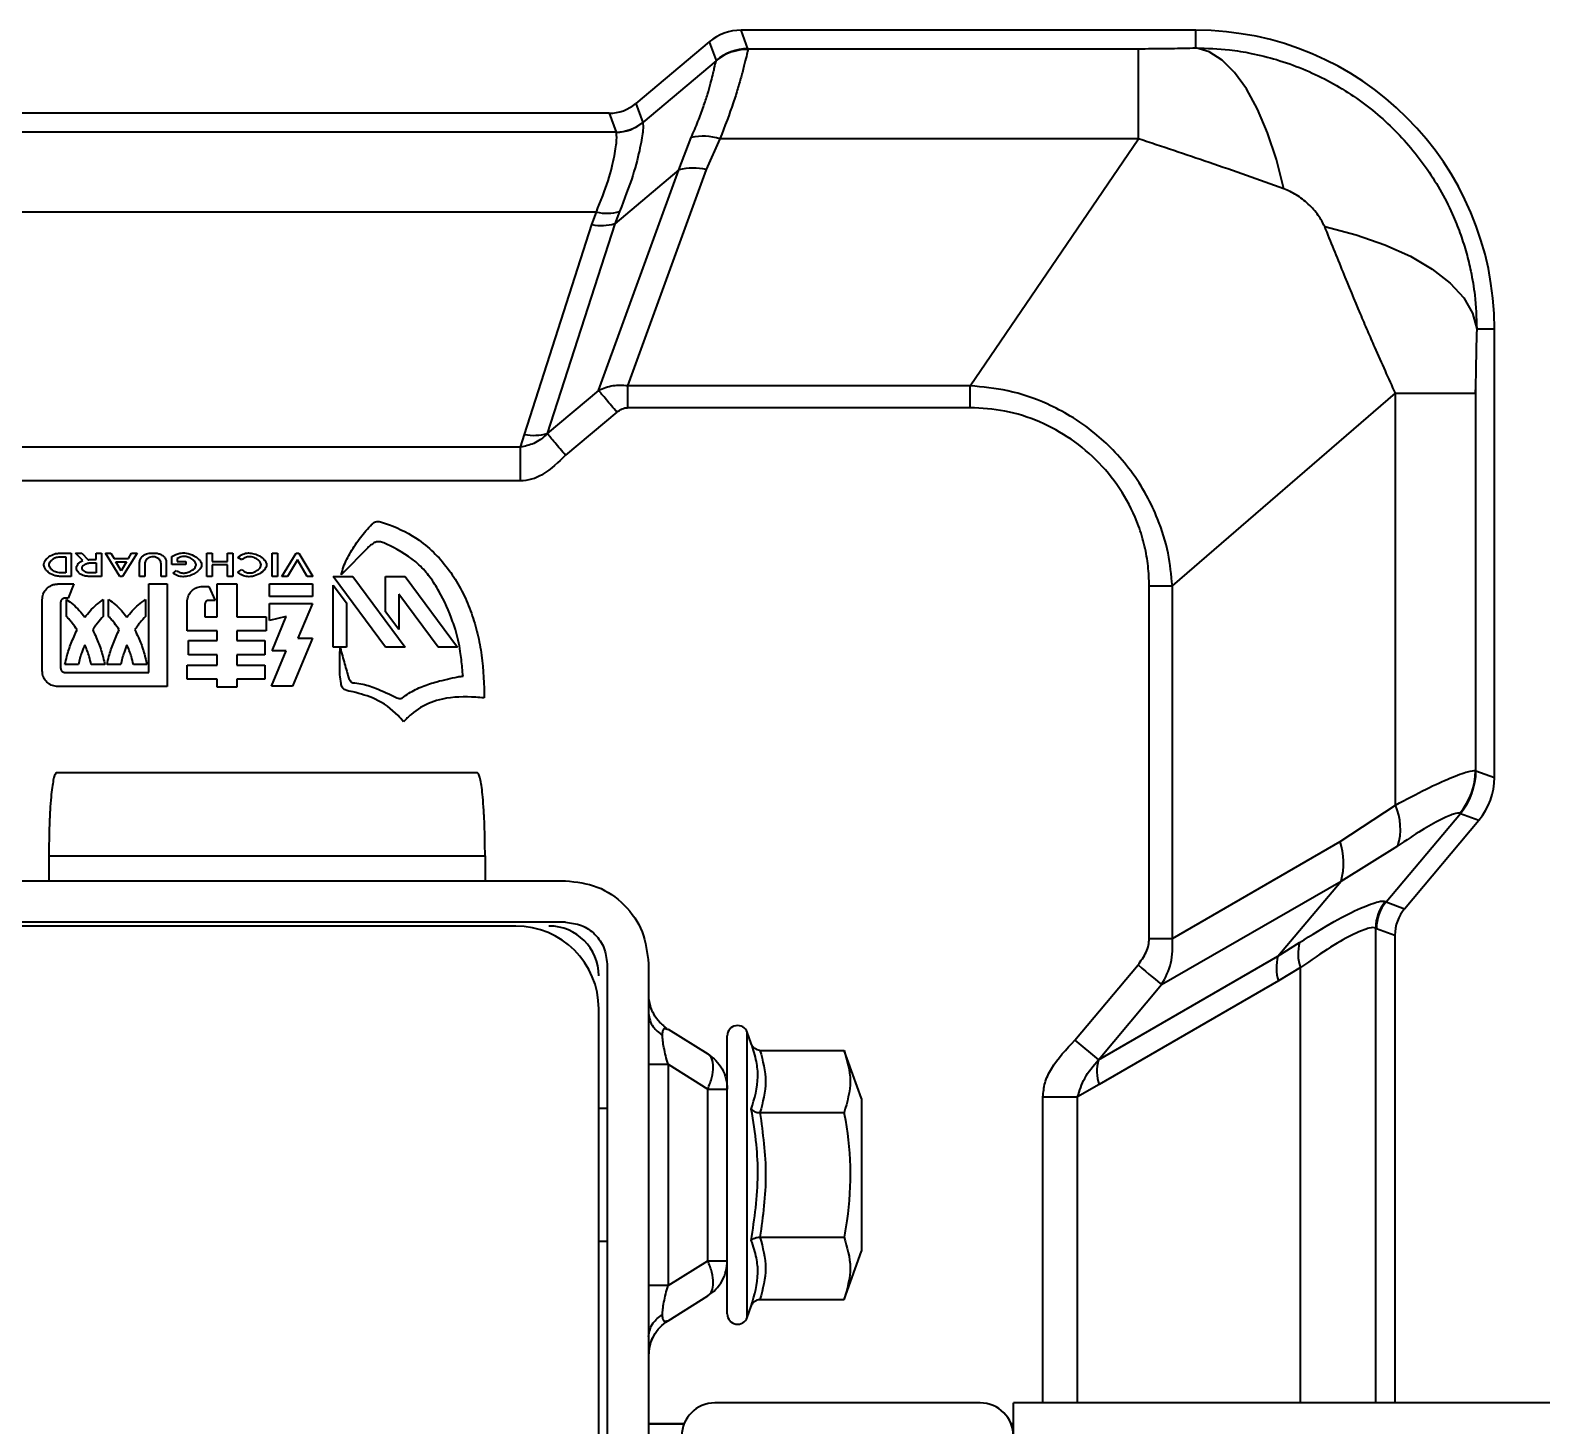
# Model space of a CAD drawing. Header units: millimetres. Extents: x 0 to 420, y 0 to 297.
# Drawn here: x 120.5 to 121.412, y 151.895 to 152.736 of the extents above; entities that cross this region are included whole.
import ezdxf

# ---------------------------------------------------------------- set-up
doc = ezdxf.new("R2010")
doc.units = ezdxf.units.MM

msp = doc.modelspace()

# ---------------------------------------------------------------- linework, layer by layer
at = {"color": 7, "linetype": 'Continuous', "lineweight": 35}
for p, q in [((120.93315, 152.72492), (120.9291, 152.73606)), ((121.20319, 152.73606), (120.9291, 152.73606)), ((121.20319, 152.7254), (121.20319, 152.73606)), ((120.90984, 152.72905), (120.86557, 152.6919)), ((120.90984, 152.72905), (120.9139, 152.71791)), ((120.91389, 152.71759), (120.86971, 152.68052)), ((120.9139, 152.71791), (120.91389, 152.71759)), ((120.93315, 152.72492), (120.93314, 152.72452)), ((120.93315, 152.72492), (121.16857, 152.72492)), ((121.16857, 152.67061), (121.16857, 152.72492)), ((120.86557, 152.6919), (120.86971, 152.68052)), ((120.84952, 152.68606), (120.43687, 152.68606)), ((120.84952, 152.68606), (120.85366, 152.67468)), ((120.86971, 152.68052), (120.86975, 152.68043)), ((120.85371, 152.67458), (120.43268, 152.67458)), ((120.85371, 152.67458), (120.85366, 152.67468)), ((120.89154, 152.65192), (120.89894, 152.67142)), ((120.91621, 152.67061), (120.90802, 152.65205)), ((121.16857, 152.67061), (120.91621, 152.67061)), ((121.06705, 152.52172), (121.16857, 152.67061)), ((120.84314, 152.51893), (120.89154, 152.65192)), ((120.89154, 152.65192), (120.85286, 152.61945)), ((120.90802, 152.65205), (120.86059, 152.52172)), ((120.84176, 152.62644), (120.44463, 152.62644)), ((120.83912, 152.61888), (120.84176, 152.62644)), ((120.85574, 152.62672), (120.85286, 152.61945)), ((120.79843, 152.49237), (120.83912, 152.61888)), ((120.85286, 152.61945), (120.81217, 152.49294)), ((121.3725, 152.55606), (121.38319, 152.55606)), ((121.38319, 152.2856), (121.38319, 152.55606)), ((120.84314, 152.51893), (120.81217, 152.49294)), ((121.06705, 152.52172), (120.86059, 152.52172)), ((120.86059, 152.52172), (120.86059, 152.50853)), ((121.06705, 152.50853), (121.06705, 152.52172)), ((121.18901, 152.40108), (121.3235, 152.51719)), ((121.3235, 152.26896), (121.3235, 152.51719)), ((121.3718, 152.51719), (121.3718, 152.28979)), ((121.06705, 152.50853), (120.86059, 152.50853)), ((120.85413, 152.50583), (120.82316, 152.47985)), ((120.79596, 152.48467), (120.79843, 152.49237)), ((120.79596, 152.48467), (120.49043, 152.48467)), ((120.79596, 152.46434), (120.79596, 152.48467)), ((120.79596, 152.46434), (120.49043, 152.46434)), ((120.51742, 152.42076), (120.52506, 152.42076)), ((120.51771, 152.41859), (120.52191, 152.41859)), ((120.52191, 152.41859), (120.52191, 152.40899)), ((120.52506, 152.42076), (120.52506, 152.40681)), ((120.52772, 152.42076), (120.53161, 152.42076)), ((120.53218, 152.41641), (120.52772, 152.42076)), ((120.53161, 152.42076), (120.53539, 152.41689)), ((120.53628, 152.41691), (120.54012, 152.41691)), ((120.54012, 152.42076), (120.54335, 152.42076)), ((120.54012, 152.41691), (120.54012, 152.42076)), ((120.54335, 152.42076), (120.54335, 152.40681)), ((120.54574, 152.42076), (120.54913, 152.42076)), ((120.55448, 152.40681), (120.54574, 152.42076)), ((120.54913, 152.42076), (120.55097, 152.41768)), ((120.55097, 152.41768), (120.55969, 152.41768)), ((120.55209, 152.4157), (120.55853, 152.4157)), ((120.55532, 152.41024), (120.55209, 152.4157)), ((120.55853, 152.4157), (120.55532, 152.41024)), ((120.56489, 152.42076), (120.55614, 152.40681)), ((120.55969, 152.41768), (120.56147, 152.42076)), ((120.56147, 152.42076), (120.56489, 152.42076)), ((120.58585, 152.4139), (120.58585, 152.41886)), ((120.58911, 152.41768), (120.58911, 152.4159)), ((120.58911, 152.4159), (120.59431, 152.4159)), ((120.59431, 152.4159), (120.59431, 152.4139)), ((120.607, 152.42076), (120.61015, 152.42076)), ((120.607, 152.40681), (120.607, 152.42076)), ((120.61015, 152.42076), (120.61015, 152.4158)), ((120.61015, 152.4158), (120.61936, 152.4158)), ((120.61936, 152.42076), (120.62252, 152.42076)), ((120.61936, 152.4158), (120.61936, 152.42076)), ((120.62252, 152.42076), (120.62252, 152.40681)), ((120.62803, 152.41671), (120.62554, 152.41825)), ((120.64623, 152.40681), (120.64623, 152.42076)), ((120.64623, 152.42076), (120.64949, 152.42076)), ((120.64949, 152.42076), (120.64949, 152.40681)), ((120.65212, 152.40681), (120.66073, 152.42076)), ((120.66152, 152.41673), (120.65564, 152.40681)), ((120.66073, 152.42076), (120.66228, 152.42076)), ((120.66738, 152.40681), (120.66152, 152.41673)), ((120.66228, 152.42076), (120.6709, 152.40681)), ((120.52191, 152.40899), (120.51803, 152.40899)), ((120.52506, 152.40681), (120.51803, 152.40681)), ((120.54335, 152.40681), (120.53536, 152.40681)), ((120.54012, 152.40887), (120.53586, 152.40887)), ((120.53641, 152.41495), (120.54012, 152.41495)), ((120.54012, 152.41495), (120.54012, 152.40887)), ((120.55614, 152.40681), (120.55448, 152.40681)), ((120.56639, 152.40681), (120.56639, 152.41516)), ((120.56954, 152.40681), (120.56639, 152.40681)), ((120.56954, 152.41457), (120.56954, 152.40681)), ((120.57933, 152.40681), (120.57933, 152.41457)), ((120.58248, 152.40681), (120.57933, 152.40681)), ((120.58248, 152.41516), (120.58248, 152.40681)), ((120.59431, 152.4139), (120.58585, 152.4139)), ((120.58653, 152.40869), (120.58855, 152.41035)), ((120.61015, 152.40681), (120.607, 152.40681)), ((120.61015, 152.41374), (120.61015, 152.40681)), ((120.61936, 152.41374), (120.61015, 152.41374)), ((120.61936, 152.40681), (120.61936, 152.41374)), ((120.62252, 152.40681), (120.61936, 152.40681)), ((120.62554, 152.40934), (120.62803, 152.41089)), ((120.64949, 152.40681), (120.64623, 152.40681)), ((120.65564, 152.40681), (120.65212, 152.40681)), ((120.6709, 152.40681), (120.66738, 152.40681)), ((120.68315, 152.40678), (120.69499, 152.40678)), ((120.71472, 152.36421), (120.68315, 152.40678)), ((120.69499, 152.40678), (120.72656, 152.36421)), ((120.71472, 152.40678), (120.72656, 152.40678)), ((120.71472, 152.38549), (120.71472, 152.40678)), ((120.72656, 152.40678), (120.75813, 152.36421)), ((120.51711, 152.40225), (120.5268, 152.40225)), ((120.5268, 152.40225), (120.52329, 152.39376)), ((120.57199, 152.40225), (120.58305, 152.40225)), ((120.57199, 152.34892), (120.57199, 152.40225)), ((120.58305, 152.40225), (120.58305, 152.34043)), ((120.6044, 152.40079), (120.60817, 152.40079)), ((120.60817, 152.40079), (120.61186, 152.39239)), ((120.61306, 152.40225), (120.62498, 152.40225)), ((120.61306, 152.38238), (120.61306, 152.40225)), ((120.62498, 152.40225), (120.62498, 152.38238)), ((120.64462, 152.39461), (120.64462, 152.40224)), ((120.64462, 152.40224), (120.6706, 152.40224)), ((120.6706, 152.40224), (120.6706, 152.39461)), ((120.68315, 152.36421), (120.68315, 152.40146)), ((120.68315, 152.40146), (120.69104, 152.39081)), ((121.17508, 152.40108), (121.18901, 152.40108)), ((121.17508, 152.18857), (121.17508, 152.40108)), ((121.18901, 152.18857), (121.18901, 152.40108)), ((120.50768, 152.34986), (120.50768, 152.3929)), ((120.51874, 152.3911), (120.51874, 152.35158)), ((120.52329, 152.39376), (120.52149, 152.39376)), ((120.52226, 152.3827), (120.52226, 152.3929)), ((120.54447, 152.3929), (120.54447, 152.3827)), ((120.54772, 152.3827), (120.54772, 152.3929)), ((120.56993, 152.3929), (120.56993, 152.3827)), ((120.59505, 152.37397), (120.59505, 152.39145)), ((120.60577, 152.38999), (120.60577, 152.38238)), ((120.61186, 152.39239), (120.60843, 152.39239)), ((120.64461, 152.39052), (120.67059, 152.39052)), ((120.64461, 152.38033), (120.64461, 152.39052)), ((120.6706, 152.39461), (120.64462, 152.39461)), ((120.67059, 152.39052), (120.66176, 152.36967)), ((120.69104, 152.39081), (120.69104, 152.36421)), ((120.74629, 152.36421), (120.72261, 152.39614)), ((120.72261, 152.39614), (120.72261, 152.37485)), ((120.60577, 152.38238), (120.61306, 152.38238)), ((120.62498, 152.38238), (120.64273, 152.38238)), ((120.64273, 152.38238), (120.64273, 152.37397)), ((120.65481, 152.38272), (120.64461, 152.38033)), ((120.64633, 152.36187), (120.65481, 152.38272)), ((120.72261, 152.37485), (120.71472, 152.38549)), ((120.61306, 152.37397), (120.59505, 152.37397)), ((120.61306, 152.36822), (120.61306, 152.37397)), ((120.62498, 152.37397), (120.62498, 152.36822)), ((120.64273, 152.37397), (120.62498, 152.37397)), ((120.59591, 152.36822), (120.61306, 152.36822)), ((120.59591, 152.35947), (120.59591, 152.36822)), ((120.62498, 152.36822), (120.64187, 152.36822)), ((120.64187, 152.36822), (120.64187, 152.35947)), ((120.64598, 152.3406), (120.65481, 152.36187)), ((120.65481, 152.36187), (120.64633, 152.36187)), ((120.67059, 152.36967), (120.65859, 152.3406)), ((120.66176, 152.36967), (120.67059, 152.36967)), ((120.69104, 152.36421), (120.68315, 152.36421)), ((120.72656, 152.36421), (120.71472, 152.36421)), ((120.75813, 152.36421), (120.74629, 152.36421)), ((120.52955, 152.35363), (120.5214, 152.35363)), ((120.54541, 152.35363), (120.53718, 152.35363)), ((120.55501, 152.35363), (120.54678, 152.35363)), ((120.57079, 152.35363), (120.56264, 152.35363)), ((120.59505, 152.35338), (120.61306, 152.35338)), ((120.59505, 152.34497), (120.59505, 152.35338)), ((120.61306, 152.35947), (120.59591, 152.35947)), ((120.61306, 152.35338), (120.61306, 152.35947)), ((120.62498, 152.35947), (120.62498, 152.35338)), ((120.64187, 152.35947), (120.62498, 152.35947)), ((120.62498, 152.35338), (120.64195, 152.35338)), ((120.64195, 152.35338), (120.64195, 152.34497)), ((120.52149, 152.34892), (120.57199, 152.34892)), ((120.61306, 152.34497), (120.59505, 152.34497)), ((120.61306, 152.34009), (120.61306, 152.34497)), ((120.62498, 152.34497), (120.62498, 152.34009)), ((120.64195, 152.34497), (120.62498, 152.34497)), ((120.58305, 152.34043), (120.51711, 152.34043)), ((120.62498, 152.34009), (120.61306, 152.34009)), ((120.65859, 152.3406), (120.64598, 152.3406)), ((120.77004, 152.28834), (120.51625, 152.28834)), ((120.77004, 152.28834), (120.77014, 152.28834)), ((121.37205, 152.28965), (121.3718, 152.28979)), ((121.37205, 152.28965), (121.38319, 152.2856)), ((121.29021, 152.247), (121.3235, 152.26896)), ((121.31789, 152.21057), (121.3627, 152.26398)), ((121.3627, 152.26398), (121.36244, 152.26413)), ((121.3627, 152.26398), (121.37385, 152.25992)), ((121.32904, 152.20651), (121.37385, 152.25992)), ((121.18901, 152.18857), (121.29021, 152.247)), ((121.29073, 152.22318), (121.32499, 152.24433)), ((120.51165, 152.23834), (120.77465, 152.23834)), ((120.51165, 152.23834), (120.51165, 152.22334)), ((120.77465, 152.23834), (120.77465, 152.22334)), ((120.77474, 152.23834), (120.77474, 152.22334)), ((120.46319, 152.22334), (120.82319, 152.22334)), ((121.18252, 152.16071), (121.29073, 152.22318)), ((121.25269, 152.17785), (121.29073, 152.22318)), ((121.31746, 152.21085), (121.31789, 152.21057)), ((121.31789, 152.21057), (121.32904, 152.20651)), ((120.82319, 152.19834), (120.46319, 152.19834)), ((120.79319, 152.19606), (120.49319, 152.19606)), ((121.17508, 152.18857), (121.18901, 152.18857)), ((121.31205, 152.19452), (121.3116, 152.19482)), ((121.3116, 151.90856), (121.3116, 152.19482)), ((121.31205, 152.19452), (121.32319, 152.19047)), ((121.32319, 152.19047), (121.32319, 151.90856)), ((121.25269, 152.17785), (121.26577, 152.1861)), ((120.84819, 152.17334), (120.84819, 151.60334)), ((120.87319, 152.17334), (120.87319, 151.60334)), ((121.13028, 152.12728), (121.16832, 152.17261)), ((121.14448, 152.11537), (121.25269, 152.17785)), ((121.26631, 152.17102), (121.25301, 152.16296)), ((121.26631, 151.90856), (121.26631, 152.17102)), ((121.14448, 152.11537), (121.18252, 152.16071)), ((121.25301, 152.16296), (121.1448, 152.10049)), ((120.8747, 152.14601), (120.87337, 152.15221)), ((120.84319, 151.64606), (120.84319, 152.14606)), ((120.87568, 152.14431), (120.87389, 152.14916)), ((120.88419, 152.13435), (120.88243, 152.13577)), ((120.88442, 152.13398), (120.88495, 152.13397)), ((120.88495, 152.13397), (120.90894, 152.11898)), ((120.92069, 152.09778), (120.92069, 152.12987)), ((120.93517, 152.12518), (120.93269, 152.13199)), ((120.93269, 151.96013), (120.93269, 152.13199)), ((121.13028, 152.12728), (121.14448, 152.11537)), ((120.94038, 152.12111), (120.99112, 152.12111)), ((121.00169, 152.09206), (120.99112, 152.12111)), ((120.88495, 152.11277), (120.88495, 151.9793)), ((120.88495, 152.11277), (120.90894, 152.09778)), ((120.90894, 151.9943), (120.90894, 152.09778)), ((120.90894, 152.09778), (120.92069, 152.09778)), ((120.92069, 151.9943), (120.92069, 152.09778)), ((121.1448, 152.10049), (121.13193, 152.09305)), ((121.00169, 152.09206), (121.00169, 152.00006)), ((121.11102, 152.09305), (121.13193, 152.09305)), ((121.11102, 151.90856), (121.11102, 152.09305)), ((121.13193, 151.90856), (121.13193, 152.09305)), ((120.84819, 152.08606), (120.84319, 152.08606)), ((120.94038, 152.08359), (120.99112, 152.08359)), ((120.84319, 152.00606), (120.84819, 152.00606)), ((120.94038, 152.00853), (120.99112, 152.00853)), ((120.99112, 151.971), (121.00169, 152.00006)), ((120.88495, 151.9793), (120.90894, 151.9943)), ((120.90894, 151.9943), (120.92069, 151.9943)), ((120.92069, 151.96224), (120.92069, 151.9943)), ((120.88495, 151.9581), (120.90894, 151.9731)), ((120.94038, 151.971), (120.99112, 151.971)), ((120.93269, 151.96013), (120.93517, 151.96694)), ((120.87381, 151.94389), (120.87319, 151.93695)), ((120.87337, 151.93986), (120.8747, 151.94607)), ((120.87357, 151.93985), (120.87387, 151.94218)), ((120.87389, 151.94292), (120.87568, 151.94776)), ((121.07319, 151.90856), (120.91319, 151.90856)), ((129.69319, 151.90856), (121.09319, 151.90856)), ((121.09319, 151.88856), (121.09319, 151.90856)), ((120.89465, 151.89606), (120.87319, 151.89606)), ((120.87319, 151.89606), (120.89465, 151.89606)), ((121.09319, 151.89606), (121.09173, 151.89606)), ((121.09173, 151.89606), (121.09319, 151.89606))]:
    msp.add_line(p, q, dxfattribs=at)
at = {"color": 7, "linetype": 'Continuous', "lineweight": 35, "flags": 128}
for points in [[(121.25631, 152.64053), (121.2518, 152.65814), (121.24647, 152.6742), (121.24043, 152.68845), (121.23375, 152.70065), (121.22657, 152.71059), (121.219, 152.7181), (121.21116, 152.72307), (121.20319, 152.7254)], [(121.28089, 152.61771), (121.2998, 152.61274), (121.31712, 152.60672), (121.33253, 152.59978), (121.34574, 152.59204), (121.35652, 152.58363), (121.36466, 152.57473), (121.37002, 152.56548), (121.3725, 152.55606)], [(121.16832, 152.17261), (121.17058, 152.17072), (121.17279, 152.16886), (121.17491, 152.16709), (121.17688, 152.16544), (121.17866, 152.16394), (121.18021, 152.16264), (121.18151, 152.16155), (121.18252, 152.16071)]]:
    msp.add_lwpolyline(points, dxfattribs=at)
at = {"color": 7, "linetype": 'Continuous', "lineweight": 35}
for centre, radius, start, end in [((121.20319, 152.55606), 0.18, 360, 90), ((120.93307, 152.69452), 0.03, 89.85901, 129.74994), ((120.93318, 152.69487), 0.03004, 90.05864, 129.94136), ((120.85364, 152.69971), 0.02504, 270.05864, 309.94136), ((120.85367, 152.69962), 0.02504, 270.09326, 309.96431), ((120.90609, 152.63917), 0.03303, 72.15722, 102.50189), ((120.90006, 152.61661), 0.03632, 77.33678, 103.57014), ((120.84817, 152.65496), 0.02923, 257.33552, 285.00616), ((120.84477, 152.64852), 0.03016, 259.20339, 285.55031), ((120.80408, 152.522), 0.03016, 259.20334, 285.55039), ((121.33175, 152.28988), 0.04006, 320.00758, 359.87308), ((121.33199, 152.28969), 0.04006, 320.05864, 359.94136), ((121.29115, 152.25465), 0.03537, 343.03769, 23.86274), ((121.25218, 152.23426), 0.04011, 343.96572, 18.51635), ((121.33663, 152.19475), 0.02503, 139.96787, 179.83387), ((121.33708, 152.1945), 0.02504, 140.05864, 179.94136), ((120.79319, 152.14606), 0.05, 0, 90), ((120.81319, 152.16606), 0.03, 0, 90), ((121.28885, 152.17939), 0.02404, 163.79931, 200.3661), ((121.27678, 152.17092), 0.02507, 163.96574, 198.51637), ((120.92688, 152.12987), 0.00619, 20, 180), ((121.16857, 152.10845), 0.02507, 163.96574, 198.51636), ((120.92688, 151.96224), 0.00619, 180, 340), ((120.91319, 151.88856), 0.02, 90, 180), ((121.07319, 151.88856), 0.02, 0, 90)]:
    msp.add_arc(centre, radius, start, end, dxfattribs=at)
for centre, major_axis, start_param, end_param in [((120.92913, 152.70602), (0.01028, -0.02823), 2.793026, 3.49016), ((120.8495, 152.71109), (0.00856, -0.02353), 5.934618, 6.631752), ((121.34314, 152.28564), (0.03765, -0.0137), 5.934618, 6.631752), ((121.34823, 152.19044), (0.02353, -0.00856), 2.793026, 3.49016)]:
    msp.add_ellipse(centre, major_axis=major_axis, ratio=0.998448, start_param=start_param, end_param=end_param, dxfattribs=at)
for points, knots in [([(121.16857, 152.72492), (121.17129, 152.72493), (121.178, 152.72496), (121.18964, 152.72512), (121.19829, 152.7253), (121.20319, 152.7254)], [0, 0, 0, 0, 0.2265988, 0.561025, 1, 1, 1, 1]), ([(121.20319, 152.7254), (121.20997, 152.72518), (121.22116, 152.72481), (121.2374, 152.72214), (121.25223, 152.71847), (121.27278, 152.7112), (121.29707, 152.69835), (121.32251, 152.67779), (121.3436, 152.65273), (121.35613, 152.6301), (121.36296, 152.61271), (121.36641, 152.60179), (121.36932, 152.58973), (121.3719, 152.57453), (121.37228, 152.56286), (121.3725, 152.55606)], [0, 0, 0, 0, 0.0764427, 0.1262367, 0.1853464, 0.2486732, 0.3718969, 0.4934184, 0.6155481, 0.7392606, 0.7832919, 0.8263377, 0.8683979, 0.9232224, 1, 1, 1, 1]), ([(120.89894, 152.67142), (120.90036, 152.67467), (120.90323, 152.68123), (120.90637, 152.68991), (120.90886, 152.69761), (120.91124, 152.70596), (120.91316, 152.71397), (120.91364, 152.71636), (120.91389, 152.71759)], [0, 0, 0, 0, 0.128995, 0.260465, 0.386664, 0.51504, 0.752772, 1, 1, 1, 1]), ([(120.93314, 152.72452), (120.93296, 152.72367), (120.93259, 152.72199), (120.93128, 152.71641), (120.92947, 152.70936), (120.92715, 152.70122), (120.92347, 152.68927), (120.91915, 152.67816), (120.91621, 152.67061)], [0, 0, 0, 0, 0.166395, 0.326802, 0.479925, 0.610174, 0.735331, 1, 1, 1, 1]), ([(120.86975, 152.68043), (120.8699, 152.67927), (120.8702, 152.67698), (120.86832, 152.66566), (120.86441, 152.64924), (120.85865, 152.63429), (120.85574, 152.62672)], [0, 0, 0, 0, 0.2474427, 0.4865597, 0.7402703, 1, 1, 1, 1]), ([(120.84176, 152.62644), (120.84437, 152.63302), (120.84958, 152.64619), (120.85286, 152.66079), (120.85435, 152.67127), (120.85393, 152.67344), (120.85371, 152.67458)], [0, 0, 0, 0, 0.249344, 0.499045, 0.737295, 1, 1, 1, 1]), ([(121.25631, 152.64053), (121.24128, 152.64585), (121.21204, 152.65619), (121.18279, 152.66589), (121.16857, 152.67061)], [0, 0, 0, 0, 0.513929, 1, 1, 1, 1]), ([(121.28089, 152.61771), (121.2797, 152.62002), (121.27713, 152.62497), (121.27109, 152.63137), (121.26414, 152.63699), (121.25883, 152.63939), (121.25631, 152.64053)], [0, 0, 0, 0, 0.228464, 0.490672, 0.757738, 1, 1, 1, 1]), ([(121.3235, 152.51719), (121.3215, 152.52167), (121.31745, 152.53073), (121.31178, 152.54344), (121.30676, 152.55495), (121.3003, 152.57006), (121.2916, 152.59125), (121.28457, 152.60862), (121.28089, 152.61771)], [0, 0, 0, 0, 0.140816, 0.284488, 0.382285, 0.482496, 0.729213, 1, 1, 1, 1]), ([(121.3725, 152.55606), (121.37229, 152.54712), (121.37202, 152.53593), (121.37185, 152.52312), (121.37181, 152.51923), (121.37181, 152.51773), (121.3718, 152.51719)], [0, 0, 0, 0, 0.712288, 0.891315, 0.960245, 1, 1, 1, 1]), ([(120.86059, 152.52172), (120.85758, 152.52189), (120.8514, 152.52224), (120.84594, 152.52005), (120.84314, 152.51893)], [0, 0, 0, 0, 0.487848, 1, 1, 1, 1]), ([(120.85413, 152.50583), (120.85305, 152.50712), (120.85085, 152.50974), (120.84776, 152.51342), (120.84504, 152.51666), (120.84376, 152.51818), (120.84314, 152.51893)], [0, 0, 0, 0, 0.245849, 0.500001, 0.754152, 1, 1, 1, 1]), ([(121.18901, 152.40108), (121.18836, 152.40769), (121.18699, 152.42149), (121.18123, 152.43978), (121.17346, 152.45635), (121.16445, 152.47038), (121.15374, 152.48291), (121.14158, 152.4941), (121.1283, 152.50343), (121.11094, 152.51246), (121.09065, 152.51946), (121.07468, 152.52099), (121.06705, 152.52172)], [0, 0, 0, 0, 0.105818, 0.221247, 0.303726, 0.397637, 0.486458, 0.56599, 0.660847, 0.744444, 0.877991, 1, 1, 1, 1]), ([(121.3235, 152.51719), (121.33022, 152.51719), (121.34379, 152.51719), (121.35846, 152.51719), (121.36866, 152.51719), (121.37076, 152.51719), (121.3718, 152.51719)], [0, 0, 0, 0, 0.247804, 0.5, 0.752196, 1, 1, 1, 1]), ([(121.3716, 152.51719), (121.37162, 152.51725), (121.37166, 152.5174), (121.37174, 152.5181), (121.37178, 152.51884), (121.37182, 152.51937)], [0, 0, 0, 0, 0.207126, 0.438229, 1, 1, 1, 1]), ([(120.85413, 152.50583), (120.85513, 152.50656), (120.85662, 152.50765), (120.8589, 152.50841), (120.86004, 152.50849), (120.86059, 152.50853)], [0, 0, 0, 0, 0.5217825, 0.7693247, 1, 1, 1, 1]), ([(121.17508, 152.40108), (121.17494, 152.40506), (121.17466, 152.41315), (121.17246, 152.42532), (121.16787, 152.44049), (121.15937, 152.4579), (121.14545, 152.47559), (121.12852, 152.49004), (121.10918, 152.50057), (121.08846, 152.50727), (121.0741, 152.50812), (121.06705, 152.50853)], [0, 0, 0, 0, 0.070722, 0.143758, 0.21913, 0.352151, 0.485358, 0.616819, 0.745052, 0.874872, 1, 1, 1, 1]), ([(120.81217, 152.49294), (120.81088, 152.49167), (120.80848, 152.48931), (120.80298, 152.48624), (120.7987, 152.48528), (120.79596, 152.48467)], [0, 0, 0, 0, 0.294463, 0.547852, 1, 1, 1, 1]), ([(120.82316, 152.47985), (120.82208, 152.48113), (120.81988, 152.48375), (120.81679, 152.48744), (120.81408, 152.49067), (120.8128, 152.49219), (120.81217, 152.49294)], [0, 0, 0, 0, 0.245848, 0.5, 0.754152, 1, 1, 1, 1]), ([(120.82316, 152.47985), (120.81884, 152.47568), (120.81273, 152.46979), (120.80295, 152.46499), (120.79821, 152.46455), (120.79596, 152.46434)], [0, 0, 0, 0, 0.5586189, 0.7893395, 1, 1, 1, 1]), ([(120.68797, 152.40774), (120.68839, 152.40935), (120.68966, 152.41422), (120.69371, 152.42174), (120.69927, 152.43048), (120.704, 152.43564), (120.70639, 152.43825)], [0, 0, 0, 0, 0.1388678, 0.4177217, 0.7063331, 1, 1, 1, 1]), ([(120.70639, 152.43825), (120.7069, 152.43872), (120.70777, 152.43951), (120.70937, 152.44005), (120.71085, 152.44), (120.7118, 152.43973), (120.71228, 152.43959)], [0, 0, 0, 0, 0.319453, 0.543111, 0.766311, 1, 1, 1, 1]), ([(120.71228, 152.43959), (120.71386, 152.43906), (120.7218, 152.43638), (120.73704, 152.42848), (120.75107, 152.41423), (120.76016, 152.39956), (120.76556, 152.38771), (120.76952, 152.37532), (120.77326, 152.35814), (120.77383, 152.34492), (120.77421, 152.33602)], [0, 0, 0, 0, 0.03865, 0.194338, 0.392706, 0.493149, 0.593544, 0.693896, 0.794211, 1, 1, 1, 1]), ([(120.75676, 152.37489), (120.75622, 152.37647), (120.75352, 152.38437), (120.74883, 152.39516), (120.74161, 152.40642), (120.73257, 152.41694), (120.72226, 152.42302), (120.7139, 152.42696), (120.71128, 152.42782), (120.70919, 152.42774), (120.70618, 152.42632), (120.69923, 152.41932), (120.69286, 152.41277), (120.68797, 152.40774)], [0, 0, 0, 0, 0.048169, 0.241379, 0.33788, 0.433916, 0.639701, 0.675797, 0.701807, 0.718369, 0.734888, 0.796355, 1, 1, 1, 1]), ([(120.51803, 152.40681), (120.51718, 152.4069), (120.51495, 152.40715), (120.51212, 152.40864), (120.50998, 152.41055), (120.50897, 152.41219), (120.50862, 152.41363), (120.50884, 152.41512), (120.50981, 152.41693), (120.51191, 152.41892), (120.51462, 152.42045), (120.51667, 152.42068), (120.51742, 152.42076)], [0, 0, 0, 0, 0.103068, 0.272975, 0.380129, 0.450745, 0.504132, 0.557726, 0.630958, 0.750137, 0.907593, 1, 1, 1, 1]), ([(120.51803, 152.40899), (120.51744, 152.40906), (120.51596, 152.40923), (120.51408, 152.41029), (120.51269, 152.41162), (120.51204, 152.41278), (120.51185, 152.4138), (120.51205, 152.41487), (120.5128, 152.41617), (120.51423, 152.41745), (120.51598, 152.4184), (120.51722, 152.41853), (120.51771, 152.41859)], [0, 0, 0, 0, 0.107522, 0.269023, 0.38047, 0.452163, 0.50862, 0.565188, 0.646662, 0.775363, 0.910485, 1, 1, 1, 1]), ([(120.53536, 152.40681), (120.53459, 152.4069), (120.53274, 152.40711), (120.53057, 152.40823), (120.52909, 152.40959), (120.52842, 152.41068), (120.52821, 152.41175), (120.52841, 152.41291), (120.52914, 152.4143), (120.53042, 152.41566), (120.53164, 152.41618), (120.53218, 152.41641)], [0, 0, 0, 0, 0.147974, 0.353463, 0.450206, 0.530143, 0.591907, 0.65363, 0.750939, 0.887099, 1, 1, 1, 1]), ([(120.53539, 152.41689), (120.53546, 152.41689), (120.53561, 152.4169), (120.53591, 152.41691), (120.53613, 152.41691), (120.53628, 152.41691)], [0, 0, 0, 0, 0.253407, 0.506797, 1, 1, 1, 1]), ([(120.56639, 152.41516), (120.56643, 152.41558), (120.56653, 152.41663), (120.56734, 152.41816), (120.56869, 152.41957), (120.57089, 152.42066), (120.57407, 152.421), (120.5773, 152.42085), (120.57996, 152.41977), (120.58148, 152.41827), (120.58235, 152.41664), (120.58245, 152.41557), (120.58248, 152.41516)], [0, 0, 0, 0, 0.057396, 0.142461, 0.228893, 0.320305, 0.471061, 0.658867, 0.756094, 0.853964, 0.944424, 1, 1, 1, 1]), ([(120.57933, 152.41457), (120.57929, 152.41492), (120.5792, 152.41571), (120.57846, 152.4169), (120.57725, 152.41796), (120.5756, 152.41869), (120.57383, 152.41879), (120.57215, 152.41825), (120.57081, 152.41733), (120.56992, 152.41619), (120.56957, 152.41523), (120.56954, 152.41472), (120.56954, 152.41457)], [0, 0, 0, 0, 0.075155, 0.16832, 0.291124, 0.415852, 0.54785, 0.661465, 0.788026, 0.890381, 0.967538, 1, 1, 1, 1]), ([(120.58585, 152.41886), (120.58737, 152.41965), (120.59007, 152.42103), (120.59485, 152.42103), (120.59876, 152.41961), (120.60161, 152.41769), (120.60307, 152.41601), (120.60368, 152.4147), (120.60378, 152.41348), (120.60342, 152.41219), (120.60228, 152.4105), (120.5996, 152.40839), (120.59586, 152.40681), (120.59166, 152.40647), (120.58863, 152.40735), (120.58707, 152.40835), (120.58653, 152.40869)], [0, 0, 0, 0, 0.120432, 0.213162, 0.331684, 0.413005, 0.455865, 0.488872, 0.514902, 0.540892, 0.583063, 0.658706, 0.781016, 0.867724, 0.954736, 1, 1, 1, 1]), ([(120.58855, 152.41035), (120.58928, 152.40992), (120.59072, 152.40907), (120.59323, 152.40872), (120.59576, 152.40922), (120.59787, 152.41024), (120.59938, 152.41147), (120.60015, 152.41254), (120.60047, 152.41353), (120.60039, 152.41449), (120.59984, 152.41562), (120.59847, 152.41707), (120.59627, 152.41832), (120.59352, 152.41902), (120.59106, 152.41864), (120.58968, 152.41796), (120.58911, 152.41768)], [0, 0, 0, 0, 0.0898702, 0.1765378, 0.2630266, 0.3624462, 0.4231792, 0.4700992, 0.5009819, 0.5320676, 0.57022, 0.6335218, 0.742023, 0.8362584, 0.9311978, 1, 1, 1, 1]), ([(120.62554, 152.41825), (120.62651, 152.41898), (120.62844, 152.42043), (120.63196, 152.42113), (120.63585, 152.42057), (120.63912, 152.41907), (120.64148, 152.4171), (120.64256, 152.41557), (120.64299, 152.41415), (120.64286, 152.41278), (120.64206, 152.41117), (120.64006, 152.40914), (120.63668, 152.40727), (120.6326, 152.40637), (120.62889, 152.40707), (120.62673, 152.4083), (120.62572, 152.40918), (120.62554, 152.40934)], [0, 0, 0, 0, 0.08519, 0.168963, 0.246186, 0.360946, 0.418211, 0.462463, 0.491745, 0.521214, 0.557381, 0.617071, 0.720017, 0.827682, 0.905205, 0.982624, 1, 1, 1, 1]), ([(120.62803, 152.41089), (120.62862, 152.41039), (120.62978, 152.4094), (120.63199, 152.4088), (120.63447, 152.40899), (120.63675, 152.40994), (120.63844, 152.41127), (120.63929, 152.41246), (120.63963, 152.41347), (120.63956, 152.41449), (120.63899, 152.41566), (120.63764, 152.41705), (120.6354, 152.4183), (120.63274, 152.41886), (120.63034, 152.41837), (120.62888, 152.41752), (120.6282, 152.41687), (120.62803, 152.41671)], [0, 0, 0, 0, 0.079836, 0.158698, 0.232948, 0.337554, 0.41275, 0.456024, 0.489191, 0.522624, 0.56103, 0.622793, 0.723203, 0.826712, 0.901133, 0.975506, 1, 1, 1, 1]), ([(120.53586, 152.40887), (120.53545, 152.40891), (120.53472, 152.409), (120.5339, 152.40936), (120.53334, 152.40968), (120.53294, 152.40995), (120.53256, 152.41026), (120.53214, 152.41069), (120.5318, 152.41119), (120.53166, 152.4117), (120.53166, 152.41204), (120.53173, 152.4124), (120.53191, 152.41275), (120.53223, 152.41316), (120.53253, 152.41345), (120.53286, 152.41371), (120.5332, 152.41394), (120.53356, 152.41415), (120.53393, 152.41433), (120.53431, 152.4145), (120.5347, 152.41464), (120.5351, 152.41476), (120.53546, 152.41485), (120.5359, 152.41492), (120.53624, 152.41494), (120.53641, 152.41495)], [0, 0, 0, 0, 0.104931, 0.188559, 0.230252, 0.271948, 0.313654, 0.355384, 0.425825, 0.468883, 0.490273, 0.510955, 0.563746, 0.591003, 0.644663, 0.671402, 0.698138, 0.751654, 0.778385, 0.805115, 0.858613, 0.885344, 0.912077, 0.955815, 1, 1, 1, 1]), ([(120.50768, 152.3929), (120.50778, 152.39397), (120.50799, 152.39611), (120.50964, 152.39889), (120.51203, 152.40099), (120.51466, 152.4021), (120.51642, 152.40221), (120.51711, 152.40225)], [0, 0, 0, 0, 0.217033, 0.432668, 0.640579, 0.859649, 1, 1, 1, 1]), ([(120.59505, 152.39145), (120.59515, 152.39252), (120.59536, 152.39465), (120.59701, 152.39743), (120.5994, 152.39953), (120.602, 152.40064), (120.60374, 152.40075), (120.6044, 152.40079)], [0, 0, 0, 0, 0.218278, 0.435149, 0.644163, 0.864466, 1, 1, 1, 1]), ([(120.52149, 152.39376), (120.52115, 152.39373), (120.52049, 152.39366), (120.51962, 152.39317), (120.51904, 152.39244), (120.51878, 152.39172), (120.51875, 152.39128), (120.51874, 152.3911)], [0, 0, 0, 0, 0.23459, 0.4696301, 0.6836997, 0.8787885, 1, 1, 1, 1]), ([(120.52226, 152.3929), (120.52361, 152.39193), (120.52638, 152.38993), (120.53012, 152.38632), (120.53231, 152.38357), (120.5334, 152.38219)], [0, 0, 0, 0, 0.3225082, 0.6590596, 1, 1, 1, 1]), ([(120.5334, 152.38219), (120.53444, 152.3835), (120.53654, 152.38617), (120.54022, 152.38982), (120.54304, 152.39187), (120.54447, 152.3929)], [0, 0, 0, 0, 0.323586, 0.659323, 1, 1, 1, 1]), ([(120.54772, 152.3929), (120.54908, 152.39192), (120.55184, 152.38993), (120.55554, 152.3863), (120.5577, 152.38356), (120.55878, 152.38219)], [0, 0, 0, 0, 0.3238446, 0.659773, 1, 1, 1, 1]), ([(120.55878, 152.38219), (120.55981, 152.3835), (120.56192, 152.38618), (120.56562, 152.38984), (120.56849, 152.39188), (120.56993, 152.3929)], [0, 0, 0, 0, 0.322168, 0.658364, 1, 1, 1, 1]), ([(120.60843, 152.39239), (120.60806, 152.39236), (120.60745, 152.39232), (120.60665, 152.39193), (120.60611, 152.39135), (120.60582, 152.39067), (120.60579, 152.39019), (120.60577, 152.38999)], [0, 0, 0, 0, 0.2727578, 0.4578419, 0.6443533, 0.8508999, 1, 1, 1, 1]), ([(120.52869, 152.37456), (120.52775, 152.37593), (120.5263, 152.37805), (120.52412, 152.38075), (120.52288, 152.38205), (120.52226, 152.3827)], [0, 0, 0, 0, 0.481223, 0.740091, 1, 1, 1, 1]), ([(120.54447, 152.3827), (120.54334, 152.38146), (120.54163, 152.37957), (120.53957, 152.37679), (120.5386, 152.3753), (120.53812, 152.37456)], [0, 0, 0, 0, 0.484106, 0.741689, 1, 1, 1, 1]), ([(120.55407, 152.37456), (120.55314, 152.37595), (120.55172, 152.37807), (120.54954, 152.38074), (120.54833, 152.38205), (120.54772, 152.3827)], [0, 0, 0, 0, 0.48414, 0.741719, 1, 1, 1, 1]), ([(120.56993, 152.3827), (120.5688, 152.38147), (120.56705, 152.37959), (120.56501, 152.37679), (120.564, 152.3753), (120.5635, 152.37456)], [0, 0, 0, 0, 0.482099, 0.740834, 1, 1, 1, 1]), ([(120.5214, 152.35363), (120.52175, 152.35527), (120.52268, 152.35969), (120.52502, 152.36675), (120.52746, 152.37194), (120.52869, 152.37456)], [0, 0, 0, 0, 0.22528, 0.610558, 1, 1, 1, 1]), ([(120.53812, 152.37456), (120.53884, 152.37305), (120.54079, 152.36898), (120.54348, 152.36205), (120.54476, 152.35645), (120.54541, 152.35363)], [0, 0, 0, 0, 0.225097, 0.610128, 1, 1, 1, 1]), ([(120.54678, 152.35363), (120.54712, 152.35527), (120.54806, 152.35969), (120.5504, 152.36675), (120.55284, 152.37194), (120.55407, 152.37456)], [0, 0, 0, 0, 0.225279, 0.610555, 1, 1, 1, 1]), ([(120.5635, 152.37456), (120.56422, 152.37305), (120.56617, 152.36898), (120.56886, 152.36205), (120.57014, 152.35645), (120.57079, 152.35363)], [0, 0, 0, 0, 0.225098, 0.610129, 1, 1, 1, 1]), ([(120.76136, 152.34669), (120.76122, 152.34835), (120.76079, 152.35333), (120.76002, 152.36057), (120.75854, 152.36831), (120.75735, 152.3727), (120.75676, 152.37489)], [0, 0, 0, 0, 0.174669, 0.524102, 0.761562, 1, 1, 1, 1]), ([(120.5334, 152.36564), (120.53276, 152.3641), (120.53164, 152.36139), (120.53031, 152.35738), (120.5298, 152.35489), (120.52955, 152.35363)], [0, 0, 0, 0, 0.395845, 0.696793, 1, 1, 1, 1]), ([(120.53718, 152.35363), (120.53683, 152.35527), (120.53622, 152.35815), (120.53478, 152.3621), (120.53386, 152.36446), (120.5334, 152.36564)], [0, 0, 0, 0, 0.397481, 0.698479, 1, 1, 1, 1]), ([(120.55878, 152.36564), (120.55818, 152.36409), (120.55711, 152.36136), (120.55576, 152.35737), (120.55526, 152.35488), (120.55501, 152.35363)], [0, 0, 0, 0, 0.396668, 0.697235, 1, 1, 1, 1]), ([(120.56264, 152.35363), (120.56228, 152.35527), (120.56164, 152.35814), (120.56015, 152.36209), (120.55924, 152.36445), (120.55878, 152.36564)], [0, 0, 0, 0, 0.397021, 0.698347, 1, 1, 1, 1]), ([(120.69511, 152.33723), (120.69343, 152.33745), (120.69137, 152.33773), (120.68921, 152.33897), (120.68828, 152.3403), (120.68723, 152.34496), (120.68685, 152.35294), (120.68712, 152.36012), (120.68726, 152.36377)], [0, 0, 0, 0, 0.160025, 0.196998, 0.234195, 0.311686, 0.649476, 1, 1, 1, 1]), ([(120.68726, 152.36377), (120.68772, 152.36217), (120.68864, 152.35896), (120.69031, 152.3528), (120.69167, 152.34828), (120.69254, 152.34536)], [0, 0, 0, 0, 0.261065, 0.522123, 1, 1, 1, 1]), ([(120.51711, 152.34043), (120.51602, 152.34054), (120.51384, 152.34074), (120.51099, 152.34243), (120.50889, 152.34485), (120.50783, 152.34747), (120.50772, 152.34919), (120.50768, 152.34986)], [0, 0, 0, 0, 0.220827, 0.440436, 0.651052, 0.864309, 1, 1, 1, 1]), ([(120.51874, 152.35158), (120.51877, 152.35127), (120.51884, 152.35066), (120.5193, 152.34984), (120.51999, 152.34927), (120.52075, 152.34897), (120.52125, 152.34894), (120.52149, 152.34892)], [0, 0, 0, 0, 0.215909, 0.431679, 0.642748, 0.836136, 1, 1, 1, 1]), ([(120.69254, 152.34536), (120.69275, 152.34491), (120.69312, 152.34408), (120.69383, 152.34328), (120.6944, 152.34285), (120.69469, 152.34278), (120.69483, 152.34275)], [0, 0, 0, 0, 0.4140445, 0.7491204, 0.8856781, 1, 1, 1, 1]), ([(120.69483, 152.34275), (120.69649, 152.34257), (120.70121, 152.34205), (120.71024, 152.33906), (120.71724, 152.33569), (120.72147, 152.33366)], [0, 0, 0, 0, 0.177002, 0.501951, 1, 1, 1, 1]), ([(120.72459, 152.33351), (120.72595, 152.33449), (120.72978, 152.33726), (120.73685, 152.34065), (120.7468, 152.34387), (120.75403, 152.34539), (120.75827, 152.34628)], [0, 0, 0, 0, 0.137822, 0.3904798, 0.6426409, 1, 1, 1, 1]), ([(120.75827, 152.34628), (120.75867, 152.34636), (120.75939, 152.3465), (120.76042, 152.34664), (120.76105, 152.34667), (120.76136, 152.34669)], [0, 0, 0, 0, 0.400257, 0.699592, 1, 1, 1, 1]), ([(120.72556, 152.31919), (120.72447, 152.32045), (120.71965, 152.32599), (120.70965, 152.33331), (120.69962, 152.33601), (120.69511, 152.33723)], [0, 0, 0, 0, 0.138986, 0.611917, 1, 1, 1, 1]), ([(120.72147, 152.33366), (120.72195, 152.33349), (120.72269, 152.33324), (120.72364, 152.33321), (120.72422, 152.33329), (120.72448, 152.33345), (120.72459, 152.33351)], [0, 0, 0, 0, 0.465921, 0.719479, 0.884635, 1, 1, 1, 1]), ([(120.77403, 152.33355), (120.77237, 152.3337), (120.76403, 152.33445), (120.75306, 152.33422), (120.73984, 152.33035), (120.73173, 152.32561), (120.72704, 152.32073), (120.72556, 152.31919)], [0, 0, 0, 0, 0.095059, 0.477947, 0.614031, 0.878763, 1, 1, 1, 1]), ([(120.77421, 152.33602), (120.77421, 152.33582), (120.7742, 152.3354), (120.77412, 152.33458), (120.77407, 152.33396), (120.77403, 152.33355)], [0, 0, 0, 0, 0.252501, 0.504816, 1, 1, 1, 1]), ([(120.51625, 152.28834), (120.51587, 152.28805), (120.51523, 152.28755), (120.51408, 152.28312), (120.51312, 152.27599), (120.51239, 152.26606), (120.51181, 152.25444), (120.51171, 152.24472), (120.51165, 152.23834)], [0, 0, 0, 0, 0.157309, 0.270586, 0.50035, 0.630794, 0.757716, 1, 1, 1, 1]), ([(120.77465, 152.23834), (120.77458, 152.24472), (120.77448, 152.25444), (120.77391, 152.26606), (120.77317, 152.27599), (120.77221, 152.28312), (120.77107, 152.28755), (120.77042, 152.28805), (120.77004, 152.28834)], [0, 0, 0, 0, 0.242279, 0.369203, 0.49965, 0.729414, 0.842683, 1, 1, 1, 1]), ([(121.3235, 152.26896), (121.32991, 152.27239), (121.34248, 152.27912), (121.35735, 152.28572), (121.36831, 152.2898), (121.37064, 152.28979), (121.3718, 152.28979)], [0, 0, 0, 0, 0.2451288, 0.4803077, 0.7390856, 1, 1, 1, 1]), ([(121.36244, 152.26413), (121.36148, 152.26418), (121.35961, 152.26428), (121.35104, 152.26044), (121.3396, 152.25417), (121.32992, 152.24765), (121.32499, 152.24433)], [0, 0, 0, 0, 0.267138, 0.52122, 0.755952, 1, 1, 1, 1]), ([(121.26577, 152.1861), (121.27299, 152.19063), (121.28705, 152.19945), (121.30324, 152.20733), (121.31419, 152.21144), (121.3164, 152.21104), (121.31746, 152.21085)], [0, 0, 0, 0, 0.2643086, 0.5149307, 0.766931, 1, 1, 1, 1]), ([(121.16832, 152.17261), (121.17012, 152.17508), (121.1728, 152.17874), (121.17477, 152.18436), (121.17498, 152.18721), (121.17508, 152.18857)], [0, 0, 0, 0, 0.51551, 0.767405, 1, 1, 1, 1]), ([(121.18252, 152.16071), (121.1848, 152.16492), (121.18943, 152.17347), (121.18915, 152.18349), (121.18901, 152.18857)], [0, 0, 0, 0, 0.492397, 1, 1, 1, 1]), ([(121.3116, 152.19482), (121.31061, 152.19505), (121.30862, 152.19552), (121.29896, 152.19159), (121.28485, 152.18406), (121.27259, 152.17544), (121.26631, 152.17102)], [0, 0, 0, 0, 0.24021, 0.485805, 0.736712, 1, 1, 1, 1]), ([(120.87319, 152.1434), (120.8737, 152.14056), (120.87461, 152.13549), (120.87949, 152.13178), (120.88164, 152.13015)], [0, 0, 0, 0, 0.559996, 1, 1, 1, 1]), ([(120.88256, 152.13592), (120.88171, 152.13658), (120.87919, 152.13851), (120.87688, 152.14152), (120.87597, 152.14393), (120.8758, 152.14437)], [0, 0, 0, 0, 0.294463, 0.87052, 1, 1, 1, 1]), ([(120.88164, 152.13015), (120.88168, 152.13101), (120.88178, 152.13281), (120.88263, 152.13463), (120.88371, 152.13424), (120.88442, 152.13398)], [0, 0, 0, 0, 0.243902, 0.508229, 1, 1, 1, 1]), ([(120.88495, 152.11277), (120.88404, 152.11613), (120.88275, 152.12091), (120.88178, 152.12693), (120.88168, 152.12911), (120.88164, 152.13015)], [0, 0, 0, 0, 0.551614, 0.784825, 1, 1, 1, 1]), ([(120.93517, 152.08562), (120.93708, 152.0921), (120.93987, 152.10155), (120.93847, 152.11492), (120.93633, 152.12157), (120.93517, 152.12518)], [0, 0, 0, 0, 0.499729, 0.72853, 1, 1, 1, 1]), ([(120.94038, 152.12111), (120.93983, 152.12117), (120.93873, 152.12129), (120.93722, 152.12218), (120.93598, 152.12347), (120.93539, 152.12458), (120.93518, 152.12516), (120.93517, 152.12518)], [0, 0, 0, 0, 0.23614, 0.471311, 0.732321, 0.993287, 1, 1, 1, 1]), ([(121.11102, 152.09305), (121.11128, 152.0959), (121.11183, 152.10185), (121.11778, 152.11414), (121.12511, 152.12184), (121.13028, 152.12728)], [0, 0, 0, 0, 0.211639, 0.442849, 1, 1, 1, 1]), ([(120.99112, 152.12111), (120.99293, 152.11497), (120.99661, 152.10246), (120.99297, 152.08995), (120.99112, 152.08359)], [0, 0, 0, 0, 0.491212, 1, 1, 1, 1]), ([(121.13193, 152.09305), (121.13311, 152.09689), (121.13568, 152.1052), (121.1414, 152.11182), (121.14448, 152.11537)], [0, 0, 0, 0, 0.462726, 1, 1, 1, 1]), ([(120.93517, 152.0065), (120.93709, 152.01968), (120.93987, 152.03887), (120.93847, 152.06544), (120.93633, 152.07852), (120.93517, 152.08562)], [0, 0, 0, 0, 0.500435, 0.728855, 1, 1, 1, 1]), ([(120.93517, 152.08562), (120.93518, 152.08561), (120.93539, 152.08532), (120.93598, 152.08476), (120.93722, 152.08412), (120.93873, 152.08368), (120.93983, 152.08362), (120.94038, 152.08359)], [0, 0, 0, 0, 0.0067129, 0.2676791, 0.5286892, 0.7638601, 1, 1, 1, 1]), ([(120.94038, 152.08359), (120.9421, 152.0711), (120.94553, 152.04608), (120.9421, 152.02106), (120.94038, 152.00853)], [0, 0, 0, 0, 0.499238, 1, 1, 1, 1]), ([(120.99112, 152.08359), (120.99116, 152.08335), (120.9931, 152.07264), (120.99571, 152.0509), (120.99409, 152.02589), (120.99168, 152.01183), (120.99112, 152.00853)], [0, 0, 0, 0, 0.009604, 0.432631, 0.866873, 1, 1, 1, 1]), ([(120.93517, 152.0065), (120.93518, 152.00651), (120.93539, 152.0068), (120.93598, 152.00735), (120.93722, 152.00799), (120.93873, 152.00844), (120.93983, 152.0085), (120.94038, 152.00853)], [0, 0, 0, 0, 0.0067129, 0.2676791, 0.5286892, 0.7638601, 1, 1, 1, 1]), ([(120.93517, 151.96694), (120.93708, 151.97362), (120.93987, 151.98335), (120.93847, 151.99655), (120.93633, 152.003), (120.93517, 152.0065)], [0, 0, 0, 0, 0.499729, 0.72853, 1, 1, 1, 1]), ([(120.99112, 152.00853), (120.99293, 152.00239), (120.99661, 151.98988), (120.99297, 151.97737), (120.99112, 151.971)], [0, 0, 0, 0, 0.4912125, 1, 1, 1, 1]), ([(120.88164, 151.96193), (120.88168, 151.96297), (120.88178, 151.96514), (120.88275, 151.97116), (120.88404, 151.97594), (120.88495, 151.9793)], [0, 0, 0, 0, 0.2151838, 0.4483868, 1, 1, 1, 1]), ([(120.93517, 151.96694), (120.93518, 151.96695), (120.93539, 151.96754), (120.93598, 151.96865), (120.93722, 151.96993), (120.93873, 151.97082), (120.93983, 151.97094), (120.94038, 151.971)], [0, 0, 0, 0, 0.006713, 0.267679, 0.528689, 0.76386, 1, 1, 1, 1]), ([(120.87319, 151.94868), (120.8737, 151.95152), (120.87461, 151.95658), (120.87949, 151.96029), (120.88164, 151.96193)], [0, 0, 0, 0, 0.559996, 1, 1, 1, 1]), ([(120.88495, 151.9581), (120.88404, 151.95775), (120.88275, 151.95726), (120.88178, 151.95926), (120.88168, 151.96106), (120.88164, 151.96193)], [0, 0, 0, 0, 0.5516135, 0.7848249, 1, 1, 1, 1]), ([(120.87417, 151.94362), (120.87481, 151.94546), (120.87612, 151.9493), (120.87985, 151.95435), (120.88325, 151.95685), (120.88495, 151.9581)], [0, 0, 0, 0, 0.315477, 0.657739, 1, 1, 1, 1])]:
    msp.add_open_spline(points, degree=3, knots=knots, dxfattribs=at)
for points in [[(120.82319, 152.22334), (120.82975, 152.22259), (120.84285, 152.22108), (120.85938, 152.20952), (120.87094, 152.19299), (120.87244, 152.17989), (120.87319, 152.17334)], [(120.82319, 152.19834), (120.82647, 152.19796), (120.83302, 152.19721), (120.84129, 152.19143), (120.84707, 152.18317), (120.84782, 152.17661), (120.84819, 152.17334)], [(120.90894, 152.09778), (120.90987, 152.10015), (120.91174, 152.10489), (120.9125, 152.11123), (120.91174, 152.11635), (120.90987, 152.1181), (120.90894, 152.11898)], [(120.90894, 152.11898), (120.91065, 152.11773), (120.91407, 152.11523), (120.91777, 152.11001), (120.92023, 152.10411), (120.92054, 152.09989), (120.92069, 152.09778)], [(120.94038, 152.12111), (120.9421, 152.11486), (120.94553, 152.10235), (120.9421, 152.08984), (120.94038, 152.08359)], [(120.87319, 152.11277), (120.87335, 152.11277), (120.87366, 152.11277), (120.87612, 152.11277), (120.87982, 152.11277), (120.88324, 152.11277), (120.88495, 152.11277)], [(120.94038, 152.00853), (120.9421, 152.00227), (120.94553, 151.98977), (120.9421, 151.97726), (120.94038, 151.971)], [(120.90894, 151.9731), (120.90987, 151.97398), (120.91174, 151.97573), (120.9125, 151.98085), (120.91174, 151.98719), (120.90987, 151.99193), (120.90894, 151.9943)], [(120.90894, 151.9731), (120.91065, 151.97435), (120.91407, 151.97684), (120.91777, 151.98206), (120.92023, 151.98797), (120.92054, 151.99219), (120.92069, 151.9943)], [(120.88495, 151.9793), (120.88324, 151.9793), (120.87982, 151.9793), (120.87612, 151.9793), (120.87366, 151.9793), (120.87335, 151.9793), (120.87319, 151.9793)]]:
    msp.add_open_spline(points, degree=3, dxfattribs=at)

doc.saveas('drawing.dxf')
